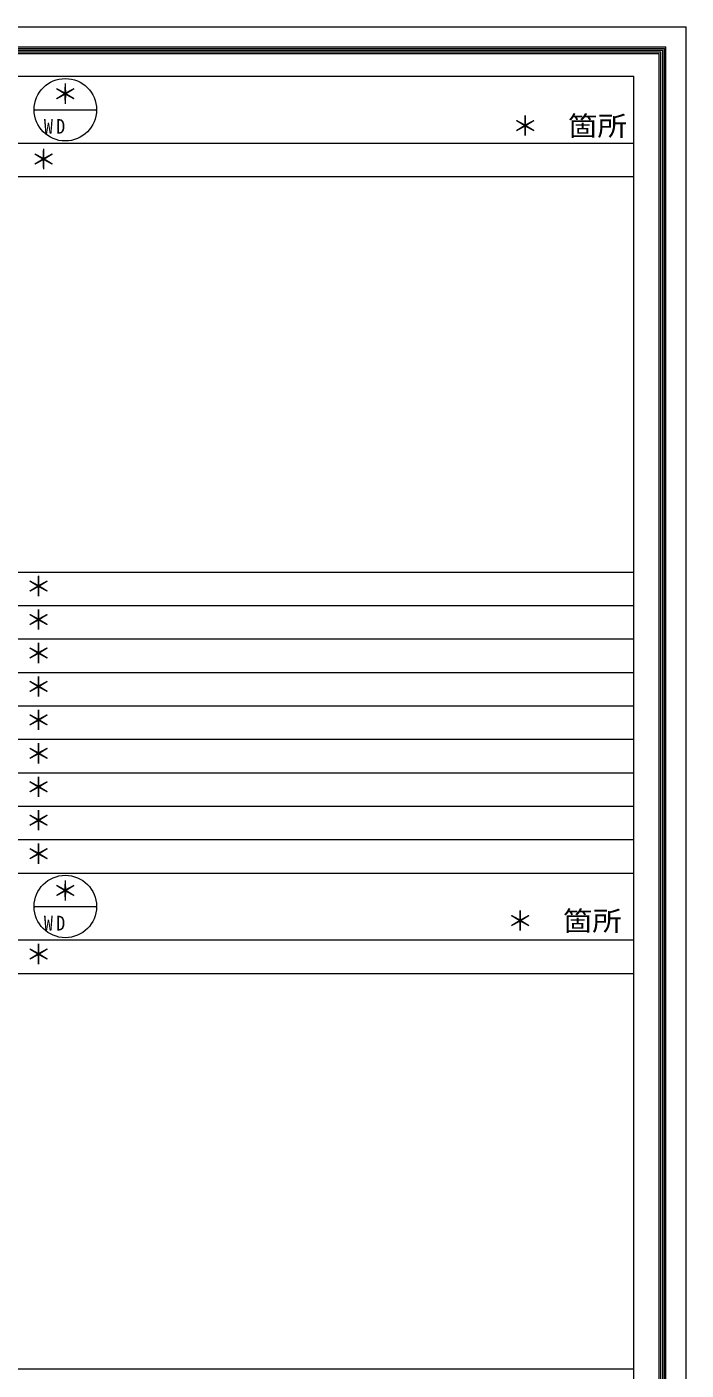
# Model space of a CAD drawing. Units: millimetres, scale not verified. Extents: x -14850 to 13831, y -10500 to 9910.
# Drawn here: x 8903 to 13831, y -553 to 9487 of the extents above; entities that cross this region are included whole.
import ezdxf
from ezdxf.enums import TextEntityAlignment as Align

# ---------------------------------------------------------------- set-up
doc = ezdxf.new("R2010")
doc.units = ezdxf.units.MM
doc.header["$LTSCALE"] = 50
doc.layers.add('0-0_0', color=7, linetype='Continuous', lineweight=9)
doc.layers.add('0-1_USER1', color=7, linetype='Continuous', lineweight=9)
doc.styles.add('ＭＳ ゴシック', font='')
doc.styles.get('ＭＳ ゴシック').set_extended_font_data('MS Gothic')

msp = doc.modelspace()

# ---------------------------------------------------------------- linework, layer by layer
at = {"layer": '0-1_USER1'}
for p, q in [((-14850, 9486.65), (13831.02, 9486.65)), ((13831.02, -10500), (13831.02, 9486.65)), ((-14700, 9337.22), (13680.45, 9337.22)), ((13680.45, -10350.56), (13680.45, 9337.22)), ((-14687.59, 9324.81), (13668.05, 9324.81)), ((-14674.62, 9311.84), (13655.64, 9311.84)), ((-14662.22, 9298.87), (13642.67, 9298.87)), ((-14649.81, 9286.47), (13630.26, 9286.47)), ((13630.26, -10299.81), (13630.26, 9286.47)), ((13642.67, -10312.78), (13642.67, 9298.87)), ((13655.64, -10325.75), (13655.64, 9311.84)), ((13668.05, -10338.16), (13668.05, 9324.81)), ((-14459.74, 9117.18), (13440.26, 9117.18)), ((13440.26, -8747.82), (13440.26, 9117.18)), ((8965.26, 8867.18), (8956.93, 8858.85)), ((8965.26, 8867.18), (9415.26, 8867.18)), ((9415.26, 8867.18), (9423.6, 8858.85)), ((-14459.74, 8617.18), (13440.26, 8617.18)), ((-14459.74, 8367.18), (13440.26, 8367.18)), ((-14459.74, 5412.18), (13440.26, 5412.18)), ((-14459.74, 5162.18), (13440.26, 5162.18)), ((-14459.74, 4912.19), (13440.26, 4912.19)), ((-14459.74, 4662.18), (13440.26, 4662.18)), ((-14459.74, 4412.18), (13440.26, 4412.18)), ((-14459.74, 4162.19), (13440.26, 4162.19)), ((-9809.74, 3912.18), (13440.26, 3912.18)), ((-9809.74, 3662.18), (13440.26, 3662.18)), ((-14459.74, 3412.18), (13440.26, 3412.18)), ((-14459.74, 3162.18), (13440.26, 3162.18)), ((8965.26, 2912.19), (8956.93, 2903.85)), ((8965.26, 2912.19), (9415.26, 2912.19)), ((9415.26, 2912.19), (9423.6, 2903.85)), ((-14459.74, 2662.18), (13440.26, 2662.18)), ((-14459.74, 2412.18), (13440.26, 2412.18)), ((-14459.74, -542.82), (13440.26, -542.82))]:
    msp.add_line(p, q, dxfattribs=at)
for centre in [(9190.26, 8867.18), (9190.26, 2912.19)]:
    msp.add_circle(centre, 233.33, dxfattribs=at)

# ---------------------------------------------------------------- texts
at = {"layer": '0-0_0', "style": 'ＭＳ ゴシック'}
for p in [(9090.26, 8867.18), (12527.92, 8628.96), (8927.92, 8378.96), (8890.26, 5187.19), (8890.26, 4937.18), (8890.26, 4687.18), (8890.26, 4437.18), (8890.26, 4187.19), (8890.26, 3937.18), (8890.26, 3687.18), (8890.26, 3437.18), (8890.26, 3187.19), (9090.26, 2912.19), (12490.26, 2687.18), (8890.26, 2437.18)]:
    msp.add_text('＊', height=146.6, dxfattribs=at).set_placement(p, align=Align.BOTTOM_LEFT)
at = {"layer": '0-0_0', "style": 'ＭＳ ゴシック', "width": 1.1}
for p in [(12947.92, 8628.96), (12910.26, 2687.18)]:
    msp.add_text('箇所', height=146.6, dxfattribs=at).set_placement(p, align=Align.BOTTOM_LEFT)
at = {"layer": '0-0_0', "char_height": 110, "attachment_point": 7, "style": 'ＭＳ ゴシック'}
for insert in [(9030.26, 8687.92), (9030.26, 2732.92)]:
    msp.add_mtext('\\T1.36;\\W0.9;WD', dxfattribs=dict(at, insert=insert))

doc.saveas('drawing.dxf')
